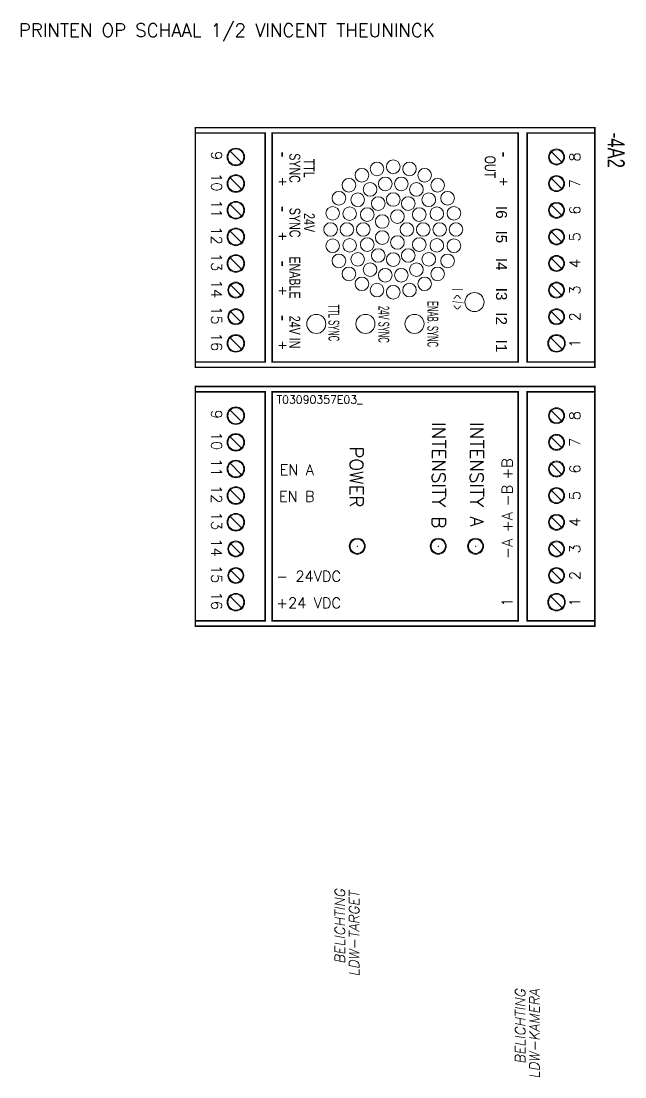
# Model space of a CAD drawing. Extents: x -2993 to 3661, y -4147 to -1441.
# Drawn here: x -1399.4 to -1286, y -1814.2 to -1616 of the extents above; entities that cross this region are included whole.
import ezdxf
from ezdxf.enums import TextEntityAlignment as Align

# ---------------------------------------------------------------- set-up
doc = ezdxf.new("R2010")
doc.units = 0
doc.header["$LTSCALE"] = 0.1
doc.header["$MEASUREMENT"] = 0
doc.layers.get('0').update_dxf_attribs({"linetype": 'CONTINUOUS'})
doc.layers.add('MOTMODULE', color=7, linetype='CONTINUOUS')
doc.styles.get("Standard").update_dxf_attribs({"font": 'simplex.shx'})

msp = doc.modelspace()

# ---------------------------------------------------------------- linework, layer by layer
at = {"color": 7, "lineweight": 13}
for p, q in [((-1291.65, -1636), (-1366.65, -1636)), ((-1291.65, -1636), (-1366.65, -1636)), ((-1291.65, -1636), (-1366.65, -1636)), ((-1291.65, -1636), (-1366.65, -1636)), ((-1291.65, -1636), (-1366.65, -1636)), ((-1291.65, -1636), (-1366.65, -1636)), ((-1366.65, -1681), (-1366.65, -1636)), ((-1353.55, -1637), (-1366.65, -1637)), ((-1353.55, -1680), (-1353.55, -1637)), ((-1352.25, -1680), (-1352.25, -1637)), ((-1352.25, -1637), (-1306.05, -1637)), ((-1306.05, -1680), (-1306.05, -1637)), ((-1304.35, -1680), (-1304.35, -1637)), ((-1304.35, -1637), (-1291.65, -1637)), ((-1291.65, -1681), (-1291.65, -1636)), ((-1291.65, -1681), (-1291.65, -1636)), ((-1357.99, -1642.56), (-1360.11, -1640.44)), ((-1297.79, -1642.56), (-1299.91, -1640.44)), ((-1357.99, -1647.56), (-1360.11, -1645.44)), ((-1297.79, -1647.56), (-1299.91, -1645.44)), ((-1357.99, -1652.56), (-1360.11, -1650.44)), ((-1297.79, -1652.56), (-1299.91, -1650.44)), ((-1357.99, -1657.56), (-1360.11, -1655.44)), ((-1297.79, -1657.56), (-1299.91, -1655.44)), ((-1357.99, -1662.56), (-1360.11, -1660.44)), ((-1297.79, -1662.56), (-1299.91, -1660.44)), ((-1357.99, -1667.56), (-1360.11, -1665.44)), ((-1297.79, -1667.56), (-1299.91, -1665.44)), ((-1357.99, -1672.56), (-1360.11, -1670.44)), ((-1297.79, -1672.56), (-1299.91, -1670.44)), ((-1357.99, -1677.56), (-1360.11, -1675.44)), ((-1297.79, -1677.56), (-1299.91, -1675.44)), ((-1353.55, -1680), (-1366.65, -1680)), ((-1366.65, -1681), (-1366.65, -1680)), ((-1352.25, -1680), (-1306.05, -1680)), ((-1304.35, -1680), (-1291.65, -1680)), ((-1291.65, -1684.58), (-1366.65, -1684.58)), ((-1291.65, -1684.58), (-1366.65, -1684.58)), ((-1291.65, -1684.58), (-1366.65, -1684.58)), ((-1291.65, -1684.58), (-1366.65, -1684.58)), ((-1291.65, -1684.58), (-1366.65, -1684.58)), ((-1291.65, -1684.58), (-1366.65, -1684.58)), ((-1366.65, -1729.58), (-1366.65, -1684.58)), ((-1291.65, -1729.58), (-1291.65, -1684.58)), ((-1291.65, -1729.58), (-1291.65, -1684.58)), ((-1353.55, -1685.58), (-1366.65, -1685.58)), ((-1353.55, -1728.58), (-1353.55, -1685.58)), ((-1352.25, -1728.58), (-1352.25, -1685.58)), ((-1352.25, -1685.58), (-1306.05, -1685.58)), ((-1306.05, -1728.58), (-1306.05, -1685.58)), ((-1304.35, -1728.58), (-1304.35, -1685.58)), ((-1304.35, -1685.58), (-1291.65, -1685.58)), ((-1357.99, -1691.15), (-1360.11, -1689.02)), ((-1297.79, -1691.15), (-1299.91, -1689.02)), ((-1357.99, -1696.15), (-1360.11, -1694.02)), ((-1297.79, -1696.15), (-1299.91, -1694.02)), ((-1357.99, -1701.15), (-1360.11, -1699.02)), ((-1297.79, -1701.15), (-1299.91, -1699.02)), ((-1357.99, -1706.15), (-1360.11, -1704.02)), ((-1297.79, -1706.15), (-1299.91, -1704.02)), ((-1357.99, -1711.15), (-1360.11, -1709.02)), ((-1297.79, -1711.15), (-1299.91, -1709.02)), ((-1357.99, -1716.15), (-1360.11, -1714.02)), ((-1297.79, -1716.15), (-1299.91, -1714.02)), ((-1357.99, -1721.15), (-1360.11, -1719.02)), ((-1297.79, -1721.15), (-1299.91, -1719.02)), ((-1357.99, -1726.15), (-1360.11, -1724.02)), ((-1297.79, -1726.15), (-1299.91, -1724.02)), ((-1353.55, -1728.58), (-1366.65, -1728.58)), ((-1366.65, -1729.58), (-1366.65, -1728.58)), ((-1352.25, -1728.58), (-1306.05, -1728.58)), ((-1304.35, -1728.58), (-1291.65, -1728.58))]:
    msp.add_line(p, q, dxfattribs=at)
at = {"linetype": 'ByBlock', "lineweight": 13, "const_width": 0.3}
for points in [[(-1366.65, -1681), (-1366.65, -1636), (-1291.65, -1636), (-1291.65, -1681)], [(-1366.65, -1680), (-1353.55, -1680), (-1353.55, -1637), (-1366.65, -1637)], [(-1352.25, -1680), (-1352.25, -1637), (-1306.05, -1637), (-1306.05, -1680)], [(-1291.65, -1637), (-1304.35, -1637), (-1304.35, -1680), (-1291.65, -1680)], [(-1366.65, -1729.58), (-1366.65, -1684.58), (-1291.65, -1684.58), (-1291.65, -1729.58)], [(-1366.65, -1728.58), (-1353.55, -1728.58), (-1353.55, -1685.58), (-1366.65, -1685.58)], [(-1352.25, -1728.58), (-1352.25, -1685.58), (-1306.05, -1685.58), (-1306.05, -1728.58)], [(-1291.65, -1685.58), (-1304.35, -1685.58), (-1304.35, -1728.58), (-1291.65, -1728.58)]]:
    msp.add_lwpolyline(points, close=True, dxfattribs=at)
at = {"color": 7, "lineweight": 13}
for centre, radius in [((-1359.05, -1641.5), 1.65), ((-1359.05, -1641.5), 1.5), ((-1298.85, -1641.5), 1.5), ((-1298.85, -1641.5), 1.35), ((-1359.05, -1646.5), 1.65), ((-1359.05, -1646.5), 1.5), ((-1298.85, -1646.5), 1.5), ((-1298.85, -1646.5), 1.35), ((-1359.05, -1651.5), 1.65), ((-1359.05, -1651.5), 1.5), ((-1298.85, -1651.5), 1.5), ((-1298.85, -1651.5), 1.35), ((-1359.05, -1656.5), 1.65), ((-1359.05, -1656.5), 1.5), ((-1298.85, -1656.5), 1.5), ((-1298.85, -1656.5), 1.35), ((-1359.05, -1661.5), 1.65), ((-1359.05, -1661.5), 1.5), ((-1298.85, -1661.5), 1.5), ((-1298.85, -1661.5), 1.35), ((-1359.05, -1666.5), 1.5), ((-1298.85, -1666.5), 1.5), ((-1359.05, -1666.5), 1.35), ((-1298.85, -1666.5), 1.35), ((-1359.05, -1671.5), 1.5), ((-1359.05, -1671.5), 1.35), ((-1298.85, -1671.5), 1.5), ((-1298.85, -1671.5), 1.35), ((-1359.05, -1676.5), 1.65), ((-1298.85, -1676.5), 1.65), ((-1359.05, -1676.5), 1.5), ((-1298.85, -1676.5), 1.5), ((-1359.05, -1690.08), 1.65), ((-1359.05, -1690.08), 1.5), ((-1298.85, -1690.08), 1.5), ((-1298.85, -1690.08), 1.35), ((-1359.05, -1695.08), 1.65), ((-1359.05, -1695.08), 1.5), ((-1298.85, -1695.08), 1.5), ((-1298.85, -1695.08), 1.35), ((-1359.05, -1700.08), 1.65), ((-1359.05, -1700.08), 1.5), ((-1298.85, -1700.08), 1.5), ((-1298.85, -1700.08), 1.35), ((-1359.05, -1705.08), 1.65), ((-1359.05, -1705.08), 1.5), ((-1298.85, -1705.08), 1.5), ((-1298.85, -1705.08), 1.35), ((-1359.05, -1710.08), 1.65), ((-1359.05, -1710.08), 1.5), ((-1298.85, -1710.08), 1.5), ((-1298.85, -1710.08), 1.35), ((-1359.05, -1715.08), 1.5), ((-1359.05, -1715.08), 1.35), ((-1298.85, -1715.08), 1.5), ((-1298.85, -1715.08), 1.35), ((-1359.05, -1720.08), 1.5), ((-1359.05, -1720.08), 1.35), ((-1298.85, -1720.08), 1.5), ((-1298.85, -1720.08), 1.35), ((-1359.05, -1725.08), 1.65), ((-1359.05, -1725.08), 1.5), ((-1298.85, -1725.08), 1.65), ((-1298.85, -1725.08), 1.5)]:
    msp.add_circle(centre, radius, dxfattribs=at)
at = {"lineweight": 13}
for centre in [(-1332.55, -1643.75), (-1329.5, -1643.35), (-1326.45, -1643.75), (-1335.39, -1644.93), (-1323.61, -1644.93), (-1337.83, -1646.8), (-1333.85, -1647.59), (-1331.01, -1646.55), (-1327.99, -1646.55), (-1325.15, -1647.59), (-1321.17, -1646.8), (-1339.7, -1649.24), (-1336.17, -1649.53), (-1332.31, -1650.25), (-1329.5, -1649.49), (-1326.68, -1650.25), (-1322.83, -1649.53), (-1319.3, -1649.24), (-1340.87, -1652.08), (-1337.68, -1652.15), (-1334.38, -1652.31), (-1324.62, -1652.31), (-1321.32, -1652.15), (-1318.12, -1652.08), (-1331.57, -1653.62), (-1328.71, -1652.69), (-1341.27, -1655.12), (-1338.2, -1655.12), (-1335.13, -1655.12), (-1326.94, -1655.12), (-1323.87, -1655.12), (-1320.79, -1655.12), (-1317.72, -1655.12), (-1340.87, -1658.17), (-1337.68, -1658.1), (-1334.38, -1657.94), (-1331.57, -1656.63), (-1328.71, -1657.56), (-1324.62, -1657.94), (-1321.32, -1658.1), (-1318.12, -1658.17), (-1332.31, -1660), (-1326.68, -1660), (-1339.7, -1661.01), (-1336.17, -1660.72), (-1329.5, -1660.76), (-1322.83, -1660.72), (-1319.3, -1661.01), (-1337.83, -1663.45), (-1333.85, -1662.66), (-1331.01, -1663.7), (-1327.99, -1663.7), (-1325.15, -1662.66), (-1321.17, -1663.45), (-1335.39, -1665.32), (-1323.61, -1665.32), (-1332.55, -1666.5), (-1329.5, -1666.9), (-1326.45, -1666.5)]:
    msp.add_circle(centre, 1.28, dxfattribs=at)
at = {"linetype": 'Continuous', "lineweight": 13}
for centre in [(-1314.24, -1668.74), (-1343.94, -1672.84), (-1343.94, -1672.84), (-1334.72, -1672.84), (-1325.51, -1672.84)]:
    msp.add_circle(centre, 1.79, dxfattribs=at)
at = {"color": 250, "linetype": 'ByBlock', "lineweight": 13}
for centre, radius in [((-1336.25, -1714.58), 1.5), ((-1336.25, -1714.58), 1.35), ((-1321.05, -1714.58), 1.5), ((-1321.05, -1714.58), 1.35), ((-1314.05, -1714.58), 1.5), ((-1314.05, -1714.58), 1.35)]:
    msp.add_circle(centre, radius, dxfattribs=at)
at = {"linetype": 'ByBlock', "lineweight": 13}
for p in [(-1336.25, -1714.58), (-1321.05, -1714.58), (-1314.05, -1714.58)]:
    msp.add_point(p, dxfattribs=at)

# ---------------------------------------------------------------- texts
at = {"color": 7, "lineweight": 13, "text_generation_flag": 6}
for s, height, rotation, p in [('9', 2, 90, (-1363.65, -1641.25)), ('10', 2, 90, (-1363.65, -1646.25)), ('11', 2, 90, (-1363.65, -1651.25)), ('12', 2, 90, (-1363.65, -1656.25)), ('13', 2, 90, (-1363.65, -1661.25)), ('14', 2, 90, (-1363.65, -1666.25)), ('15', 2, 90, (-1363.65, -1671.25)), ('16', 2, 90, (-1363.65, -1676.25)), ('T03090357E03_', 1.5, 180, (-1343.32, -1687.8)), ('9', 2, 90, (-1363.65, -1689.83)), ('10', 2, 90, (-1363.65, -1694.83)), ('11', 2, 90, (-1363.65, -1699.83)), ('EN A', 2, 180, (-1347.62, -1701.23)), ('12', 2, 90, (-1363.65, -1704.83)), ('EN B', 2, 180, (-1347.62, -1706.23)), ('13', 2, 90, (-1363.65, -1709.83)), ('14', 2, 90, (-1363.65, -1714.83)), ('15', 2, 90, (-1363.65, -1719.83)), ('- 24VDC', 2, 180, (-1345.38, -1721.23)), ('16', 2, 90, (-1363.65, -1724.83)), ('+24 VDC', 2, 180, (-1345.38, -1726.23))]:
    msp.add_text(s, height=height, rotation=rotation, dxfattribs=at).set_placement(p, align=Align.CENTER)
at = {"color": 7, "lineweight": 13}
for s, p in [('8', (-1294.4, -1641.5)), ('7', (-1294.4, -1646.5)), ('6', (-1294.4, -1651.5)), ('5', (-1294.4, -1656.5)), ('4', (-1294.4, -1661.5)), ('3', (-1294.4, -1666.5)), ('2', (-1294.4, -1671.5)), ('1', (-1294.4, -1676.5)), ('8', (-1294.4, -1690.08)), ('7', (-1294.4, -1695.08)), ('+B', (-1307.1, -1700.08)), ('6', (-1294.4, -1700.08)), ('-B', (-1307.1, -1705.08)), ('5', (-1294.4, -1705.08)), ('+A', (-1307.1, -1710.08)), ('4', (-1294.4, -1710.08)), ('-A', (-1307.1, -1715.08)), ('3', (-1294.4, -1715.08)), ('2', (-1294.4, -1720.08)), ('1', (-1307.1, -1725.08)), ('1', (-1294.4, -1725.08))]:
    msp.add_text(s, height=2, rotation=90, dxfattribs=at).set_placement(p, align=Align.CENTER)
at = {"linetype": 'ByBlock', "lineweight": 13, "insert": (-1399.79, -1616.47), "char_height": 2.5, "attachment_point": 1}
msp.add_mtext_dynamic_manual_height_columns('PRINTEN OP SCHAAL 1/2 VINCENT THEUNINCK', width=77.7316, gutter_width=12.5, heights=[0], dxfattribs=at)
at = {"lineweight": 13}
for s, insert, char_height, width, attachment_point, rotation in [('{\\fArial|b0|i0|c0|p34;\\W0.7;-4A2}', (-1287.66, -1640.26), 3.2, 9.1393, 5, 270), ('{\\fArial|b0|i0|c0|p34;-}', (-1350.64, -1641.04), 2.56, 5.8491, 5, 90), ('{\\fArial|b0|i0|c0|p34;\\W0.7;SYNC}', (-1348, -1643.59), 2.048, 5.8491, 5, 270), ('{\\fArial|b0|i0|c0|p34;-}', (-1309.14, -1641.04), 2.56, 5.8491, 5, 90), ('{\\fArial|b0|i0|c0|p34;\\W0.7;TTL}', (-1345.28, -1643.59), 2.048, 5.8491, 5, 270), ('{\\fArial|b0|i0|c0|p34;\\W0.7;OUT}', (-1311.32, -1643.37), 2.048, 5.8491, 5, 270), ('{\\fArial|b0|i0|c0|p34;+}', (-1350.33, -1646.16), 2.048, 5.8491, 5, 90), ('{\\fArial|b0|i0|c0|p34;+}', (-1308.83, -1646.16), 2.048, 5.8491, 5, 90), ('{\\fArial|b0|i0|c0|p34;-}', (-1350.64, -1651.28), 2.56, 5.8491, 5, 90), ('{\\fArial|b0|i0|c0|p34;\\W0.7;SYNC}', (-1347.97, -1653.83), 2.048, 5.8491, 5, 270), ('{\\fArial|b0|i0|c0|p34;I6}', (-1309.19, -1651.89), 2.048, 5.8491, 5, 270), ('{\\fArial|b0|i0|c0|p34;\\W0.7;24V}', (-1345.25, -1653.83), 2.048, 5.8491, 5, 270), ('{\\fArial|b0|i0|c0|p34;+}', (-1350.33, -1656.4), 2.048, 5.8491, 5, 90), ('{\\fArial|b0|i0|c0|p34;I5}', (-1309.19, -1656.5), 2.048, 5.8491, 5, 270), ('{\\fArial|b0|i0|c0|p34;\\W0.7;ENABLE}', (-1347.96, -1664.13), 2.048, 5.8491, 5, 270), ('{\\fArial|b0|i0|c0|p34;I4}', (-1309.19, -1661.62), 2.048, 5.8491, 5, 270), ('{\\fArial|b0|i0|c0|p34;-}', (-1350.64, -1661.52), 2.56, 5.8491, 5, 90), ('{\\fArial|b0|i0|c0|p34;+}', (-1350.33, -1666.64), 2.048, 5.8491, 5, 90), ('{\\fArial|b0|i0|c0|p34;\\W0.5;I  < / >}', (-1317.43, -1670.2), 2.048, 5.8491, 6, 270), ('{\\fArial|b0|i0|c0|p34;I3}', (-1309.19, -1667.25), 2.048, 5.8491, 5, 270), ('{\\fArial|b0|i0|c0|p34;\\W0.5;ENAB. SYNC}', (-1322.09, -1672.86), 2.048, 10.5871, 5, 270), ('{\\fArial|b0|i0|c0|p34;\\W0.5;TTL SYNC}', (-1340.66, -1672.64), 2.048, 7.3988, 5, 270), ('{\\fArial|b0|i0|c0|p34;\\W0.5;24V SYNC}', (-1331.29, -1672.94), 2.048, 7.3988, 5, 270), ('{\\fArial|b0|i0|c0|p34;I2}', (-1309.19, -1671.86), 2.048, 5.8491, 5, 270), ('{\\fArial|b0|i0|c0|p34;-}', (-1350.64, -1671.76), 2.56, 5.8491, 5, 90), ('{\\fArial|b0|i0|c0|p34;\\W0.7;24V IN}', (-1347.98, -1674.38), 2.048, 5.8491, 5, 270), ('{\\fArial|b0|i0|c0|p34;+}', (-1350.33, -1676.88), 2.048, 5.8491, 5, 90), ('{\\fArial|b0|i0|c0|p34;I1}', (-1309.19, -1676.98), 2.048, 5.8491, 5, 270)]:
    msp.add_mtext(s, dxfattribs=dict(at, insert=insert, char_height=char_height, width=width, attachment_point=attachment_point, rotation=rotation))
at = {"linetype": 'ByBlock', "lineweight": 13, "char_height": 2.5, "attachment_point": 1, "rotation": 270}
for s, insert, width in [('\\C0;INTENSITY B', (-1319.71, -1691.33), 22.9285), ('\\C0;INTENSITY A', (-1312.58, -1691.33), 22.9285), ('\\C0;POWER', (-1335.16, -1695.86), 11.3144)]:
    msp.add_mtext(s, dxfattribs=dict(at, insert=insert, width=width))
at = {"layer": 'MOTMODULE', "lineweight": 13, "oblique": 10}
for s, p in [('BELICHTING', (-1338.57, -1785.95)), ('LDW-TARGET', (-1335.91, -1787.35)), ('BELICHTING', (-1304.71, -1804.74)), ('LDW-KAMERA', (-1302.06, -1806.14))]:
    msp.add_text(s, height=1.875, rotation=90, dxfattribs=at).set_placement(p, align=Align.CENTER)

doc.saveas('drawing.dxf')
